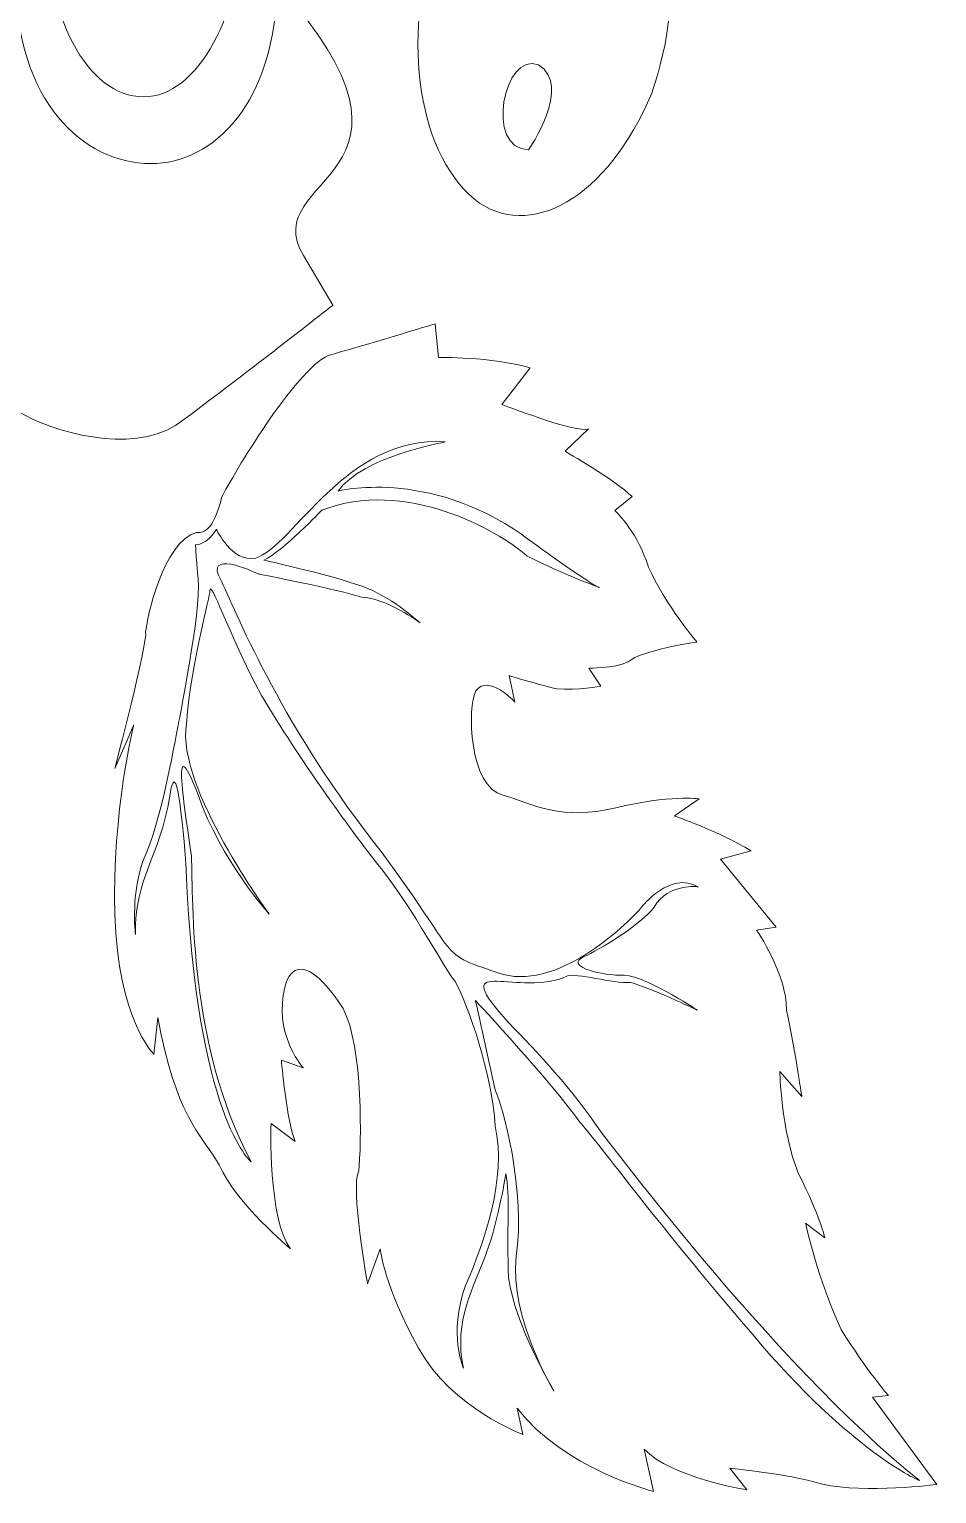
# Model space of a CAD drawing. Header units: millimetres. Extents: x 337 to 2510, y -469 to 429.
# Drawn here: x 385.41 to 392.63, y 191.2 to 202.85 of the extents above; entities that cross this region are included whole.
import ezdxf

# ---------------------------------------------------------------- set-up
doc = ezdxf.new("R2010")
doc.units = ezdxf.units.MM
doc.header["$MEASUREMENT"] = 0
doc.layers.add('Layer 1', color=7, linetype='Continuous')

msp = doc.modelspace()

# ---------------------------------------------------------------- linework, layer by layer
at = {"layer": 'Layer 1', "color": 250, "lineweight": 9}
for points, knots in [([(385.316, 199.8085), (385.591, 199.6395), (386.218, 199.4705), (386.571, 199.6955), (386.571, 199.6955), (386.571, 199.6955), (386.571, 199.6955), (386.571, 199.6955), (386.571, 199.6955), (386.963, 199.9775), (387.825, 200.6535), (387.825, 200.6535), (387.825, 200.6535), (387.825, 200.6535), (387.825, 200.6535), (387.825, 200.6535), (387.825, 200.6535), (387.825, 200.6535), (387.59, 201.0475), (387.59, 201.0475), (387.59, 201.0475), (387.59, 201.0475), (387.59, 201.0475), (387.59, 201.0475), (387.59, 201.0475), (387.205, 201.6935), (388.79, 201.6495), (387.38, 203.2075), (387.38, 203.2075), (387.38, 203.2075), (387.38, 203.2075), (387.38, 203.2075), (387.38, 203.2075), (387.369, 202.2675), (386.878, 201.7795), (386.375, 201.7795), (386.375, 201.7795), (386.375, 201.7795), (386.375, 201.7795), (386.375, 201.7795), (386.375, 201.7795), (385.83, 201.7795), (385.304, 202.2895), (385.299, 203.2385), (385.299, 203.2385), (385.299, 203.2385), (385.299, 203.2385), (385.299, 203.2385), (385.299, 203.2385), (385.223, 203.0365), (385.257, 203.1205), (385.117, 203.0365), (385.117, 203.0365), (385.117, 203.0365), (385.117, 203.0365), (385.117, 203.0365), (385.117, 203.0365), (384.613, 202.7335), (384.019, 203.1485), (383.744, 204.0494), (383.744, 204.0494), (383.744, 204.0494), (383.744, 204.0494), (383.744, 204.0494), (383.744, 204.0494), (383.701, 204.1654), (383.667, 204.2834), (383.642, 204.4024), (383.642, 204.4024), (383.642, 204.4024), (383.642, 204.4024), (383.642, 204.4024), (383.642, 204.4024), (383.571, 204.2824), (383.486, 204.1834), (383.386, 204.1114), (383.386, 204.1114), (383.386, 204.1114), (383.386, 204.1114), (383.386, 204.1114), (383.386, 204.1114), (382.915, 203.8304), (382.2881, 204.2244), (382.0141, 205.0694), (382.0141, 205.0694), (382.0141, 205.0694), (382.0141, 205.0694), (382.0141, 205.0694), (382.0141, 205.0694), (381.8631, 205.5324), (381.8431, 206.0294), (381.9321, 206.4404), (381.9321, 206.4404), (381.9321, 206.4404), (381.9321, 206.4404), (381.9321, 206.4404), (381.9321, 206.4404), (381.7171, 206.8754), (381.7481, 207.4124), (381.7481, 207.4124), (381.7481, 207.4124), (381.7481, 207.4124), (381.7481, 207.4124), (381.7481, 207.4124), (381.7481, 207.4124), (381.7481, 207.4124), (381.5911, 207.0174), (381.5911, 207.0174), (381.5911, 207.0174), (381.5911, 207.0174), (381.5911, 207.0174), (381.5911, 207.0174), (381.5911, 207.0174), (381.5911, 207.0174), (381.1991, 207.8064), (381.1601, 208.1444), (381.1601, 208.1444), (381.1601, 208.1444), (381.1601, 208.1444), (381.1601, 208.1444), (381.1601, 208.1444), (381.1601, 208.1444), (381.0821, 207.5814), (381.0821, 207.5814), (381.0821, 207.5814), (381.0821, 207.5814), (381.0821, 207.5814), (381.0821, 207.5814), (381.0821, 207.5814), (381.0821, 207.5814), (380.4151, 208.7074), (380.4541, 209.2704), (380.4541, 209.2704), (380.4541, 209.2704), (380.4541, 209.2704), (380.4541, 209.2704), (380.4541, 209.2704), (380.4541, 209.2704), (380.2191, 208.0874), (380.2971, 207.4684), (380.2971, 207.4684), (380.2971, 207.4684), (380.2971, 207.4684), (380.2971, 207.4684), (380.2971, 207.4684), (380.3761, 206.8484), (380.2191, 206.3414), (380.7291, 205.1024), (380.7291, 205.1024), (380.7291, 205.1024), (380.7291, 205.1024), (380.7291, 205.1024), (380.7291, 205.1024), (380.7291, 205.1024), (380.4151, 205.4404), (380.4151, 205.4404), (380.4151, 205.4404), (380.4151, 205.4404), (380.4151, 205.4404), (380.4151, 205.4404), (380.4151, 205.4404), (380.4151, 205.4404), (380.3371, 204.5954), (381.0031, 203.3565), (381.0031, 203.3565), (381.0031, 203.3565), (381.0031, 203.3565), (381.0031, 203.3565), (381.0031, 203.3565), (381.6701, 202.1735), (382.3761, 201.4415), (382.3761, 201.4415), (382.3761, 201.4415), (382.3761, 201.4415), (382.3761, 201.4415), (382.3761, 201.4415), (382.3761, 201.4415), (382.776, 200.6145), (383.395, 200.7115), (383.473, 200.3715), (383.473, 200.3715), (383.473, 200.3715), (383.473, 200.3715), (383.473, 200.3715), (383.473, 200.3715), (383.552, 200.2595), (384.65, 199.5265), (385.042, 199.8645), (385.042, 199.8645), (385.042, 199.8645), (385.042, 199.8645), (385.042, 199.8645), (385.042, 199.8645), (385.316, 200.1465), (385.316, 199.8085), (385.316, 199.8085)], [0, 0, 0, 0, 0.02, 0.02, 0.02, 0.02, 0.04, 0.04, 0.04, 0.04, 0.06, 0.06, 0.06, 0.06, 0.08, 0.08, 0.08, 0.08, 0.1, 0.1, 0.1, 0.1, 0.12, 0.12, 0.12, 0.12, 0.14, 0.14, 0.14, 0.14, 0.16, 0.16, 0.16, 0.16, 0.18, 0.18, 0.18, 0.18, 0.2, 0.2, 0.2, 0.2, 0.22, 0.22, 0.22, 0.22, 0.24, 0.24, 0.24, 0.24, 0.26, 0.26, 0.26, 0.26, 0.28, 0.28, 0.28, 0.28, 0.3, 0.3, 0.3, 0.3, 0.32, 0.32, 0.32, 0.32, 0.34, 0.34, 0.34, 0.34, 0.36, 0.36, 0.36, 0.36, 0.38, 0.38, 0.38, 0.38, 0.4, 0.4, 0.4, 0.4, 0.42, 0.42, 0.42, 0.42, 0.44, 0.44, 0.44, 0.44, 0.46, 0.46, 0.46, 0.46, 0.48, 0.48, 0.48, 0.48, 0.5, 0.5, 0.5, 0.5, 0.52, 0.52, 0.52, 0.52, 0.54, 0.54, 0.54, 0.54, 0.56, 0.56, 0.56, 0.56, 0.58, 0.58, 0.58, 0.58, 0.6, 0.6, 0.6, 0.6, 0.62, 0.62, 0.62, 0.62, 0.64, 0.64, 0.64, 0.64, 0.66, 0.66, 0.66, 0.66, 0.68, 0.68, 0.68, 0.68, 0.7, 0.7, 0.7, 0.7, 0.72, 0.72, 0.72, 0.72, 0.74, 0.74, 0.74, 0.74, 0.76, 0.76, 0.76, 0.76, 0.78, 0.78, 0.78, 0.78, 0.8, 0.8, 0.8, 0.8, 0.82, 0.82, 0.82, 0.82, 0.84, 0.84, 0.84, 0.84, 0.86, 0.86, 0.86, 0.86, 0.88, 0.88, 0.88, 0.88, 0.9, 0.9, 0.9, 0.9, 0.92, 0.92, 0.92, 0.92, 0.94, 0.94, 0.94, 0.94, 0.96, 0.96, 0.96, 0.96, 1, 1, 1, 1]), ([(386.32, 205.1894), (386.747, 205.1894), (387.109, 204.5754), (387.109, 203.7734), (387.109, 203.7734), (387.109, 203.7734), (387.109, 203.7734), (387.109, 203.7734), (387.109, 203.7734), (387.109, 202.9715), (386.747, 202.3105), (386.32, 202.3105), (386.32, 202.3105), (386.32, 202.3105), (386.32, 202.3105), (386.32, 202.3105), (386.32, 202.3105), (385.861, 202.3105), (385.532, 202.9715), (385.532, 203.7734), (385.532, 203.7734), (385.532, 203.7734), (385.532, 203.7734), (385.532, 203.7734), (385.532, 203.7734), (385.532, 204.5754), (385.893, 205.1894), (386.32, 205.1894)], [0, 0, 0, 0, 0.125, 0.125, 0.125, 0.125, 0.25, 0.25, 0.25, 0.25, 0.375, 0.375, 0.375, 0.375, 0.5, 0.5, 0.5, 0.5, 0.625, 0.625, 0.625, 0.625, 0.75, 0.75, 0.75, 0.75, 1, 1, 1, 1]), ([(390.088, 204.4814), (390.558, 204.0864), (390.637, 203.1295), (390.362, 202.3415), (390.362, 202.3415), (390.362, 202.3415), (390.362, 202.3415), (390.362, 202.3415), (390.362, 202.3415), (390.009, 201.4955), (389.382, 201.1585), (388.951, 201.4955), (388.951, 201.4955), (388.951, 201.4955), (388.951, 201.4955), (388.951, 201.4955), (388.951, 201.4955), (388.48, 201.8905), (388.363, 202.8475), (388.676, 203.6925), (388.676, 203.6925), (388.676, 203.6925), (388.676, 203.6925), (388.676, 203.6925), (388.676, 203.6925), (389.029, 204.4814), (389.657, 204.8194), (390.088, 204.4814)], [0, 0, 0, 0, 0.125, 0.125, 0.125, 0.125, 0.25, 0.25, 0.25, 0.25, 0.375, 0.375, 0.375, 0.375, 0.5, 0.5, 0.5, 0.5, 0.625, 0.625, 0.625, 0.625, 0.75, 0.75, 0.75, 0.75, 1, 1, 1, 1]), ([(389.382, 201.8905), (389.029, 201.8905), (389.186, 202.6785), (389.46, 202.5665), (389.46, 202.5665), (389.46, 202.5665), (389.46, 202.5665), (389.46, 202.5665), (389.46, 202.5665), (389.735, 202.3975), (389.382, 201.8905), (389.382, 201.8905)], [0, 0, 0, 0, 0.25, 0.25, 0.25, 0.25, 0.5, 0.5, 0.5, 0.5, 1, 1, 1, 1]), ([(386.938, 199.1215), (387.027, 199.3015), (387.523, 200.1325), (387.787, 200.2535), (387.787, 200.2535), (387.787, 200.2535), (387.787, 200.2535), (387.787, 200.2535), (387.787, 200.2535), (388.031, 200.3195), (388.637, 200.5045), (388.637, 200.5045), (388.637, 200.5045), (388.637, 200.5045), (388.637, 200.5045), (388.637, 200.5045), (388.637, 200.5045), (388.637, 200.5045), (388.664, 200.2375), (388.664, 200.2375), (388.664, 200.2375), (388.664, 200.2375), (388.664, 200.2375), (388.664, 200.2375), (388.664, 200.2375), (388.664, 200.2375), (389.084, 200.2435), (389.395, 200.1535), (389.395, 200.1535), (389.395, 200.1535), (389.395, 200.1535), (389.395, 200.1535), (389.395, 200.1535), (389.395, 200.1535), (389.168, 199.8635), (389.168, 199.8635), (389.168, 199.8635), (389.168, 199.8635), (389.168, 199.8635), (389.168, 199.8635), (389.168, 199.8635), (389.168, 199.8635), (389.771, 199.6285), (389.858, 199.6695), (389.858, 199.6695), (389.858, 199.6695), (389.858, 199.6695), (389.858, 199.6695), (389.858, 199.6695), (389.858, 199.6695), (389.672, 199.4905), (389.672, 199.4905), (389.672, 199.4905), (389.672, 199.4905), (389.672, 199.4905), (389.672, 199.4905), (389.672, 199.4905), (389.672, 199.4905), (390.079, 199.2585), (390.205, 199.1305), (390.205, 199.1305), (390.205, 199.1305), (390.205, 199.1305), (390.205, 199.1305), (390.205, 199.1305), (390.205, 199.1305), (390.067, 199.0205), (390.067, 199.0205), (390.067, 199.0205), (390.067, 199.0205), (390.067, 199.0205), (390.067, 199.0205), (390.067, 199.0205), (390.067, 199.0205), (390.232, 198.8635), (390.317, 198.6235), (390.317, 198.6235), (390.317, 198.6235), (390.317, 198.6235), (390.317, 198.6235), (390.317, 198.6235), (390.412, 198.3415), (390.721, 197.9725), (390.721, 197.9725), (390.721, 197.9725), (390.721, 197.9725), (390.721, 197.9725), (390.721, 197.9725), (390.721, 197.9725), (390.721, 197.9725), (390.281, 197.9095), (390.173, 197.8145), (390.173, 197.8145), (390.173, 197.8145), (390.173, 197.8145), (390.173, 197.8145), (390.173, 197.8145), (390.056, 197.7605), (389.861, 197.7645), (389.861, 197.7645), (389.861, 197.7645), (389.861, 197.7645), (389.861, 197.7645), (389.861, 197.7645), (389.861, 197.7645), (389.861, 197.7645), (389.957, 197.6225), (389.957, 197.6225), (389.957, 197.6225), (389.957, 197.6225), (389.957, 197.6225), (389.957, 197.6225), (389.957, 197.6225), (389.957, 197.6225), (389.771, 197.5835), (389.606, 197.6005), (389.606, 197.6005), (389.606, 197.6005), (389.606, 197.6005), (389.606, 197.6005), (389.606, 197.6005), (389.47, 197.6315), (389.226, 197.7055), (389.226, 197.7055), (389.226, 197.7055), (389.226, 197.7055), (389.226, 197.7055), (389.226, 197.7055), (389.226, 197.7055), (389.226, 197.7055), (389.273, 197.4945), (389.273, 197.4945), (389.273, 197.4945), (389.273, 197.4945), (389.273, 197.4945), (389.273, 197.4945), (389.273, 197.4945), (389.273, 197.4945), (389.061, 197.7225), (388.962, 197.5845), (388.962, 197.5845), (388.962, 197.5845), (388.962, 197.5845), (388.962, 197.5845), (388.962, 197.5845), (388.893, 197.4605), (388.906, 196.8155), (389.179, 196.7545), (389.179, 196.7545), (389.179, 196.7545), (389.179, 196.7545), (389.179, 196.7545), (389.179, 196.7545), (389.422, 196.6795), (389.645, 196.5495), (390.075, 196.6535), (390.075, 196.6535), (390.075, 196.6535), (390.075, 196.6535), (390.075, 196.6535), (390.075, 196.6535), (390.505, 196.7575), (390.739, 196.7245), (390.739, 196.7245), (390.739, 196.7245), (390.739, 196.7245), (390.739, 196.7245), (390.739, 196.7245), (390.739, 196.7245), (390.739, 196.7245), (390.542, 196.5885), (390.542, 196.5885), (390.542, 196.5885), (390.542, 196.5885), (390.542, 196.5885), (390.542, 196.5885), (390.542, 196.5885), (390.542, 196.5885), (390.892, 196.4695), (391.154, 196.3105), (391.154, 196.3105), (391.154, 196.3105), (391.154, 196.3105), (391.154, 196.3105), (391.154, 196.3105), (391.154, 196.3105), (390.91, 196.2455), (390.91, 196.2455), (390.91, 196.2455), (390.91, 196.2455), (390.91, 196.2455), (390.91, 196.2455), (390.91, 196.2455), (390.91, 196.2455), (391.353, 195.7045), (391.353, 195.7045), (391.353, 195.7045), (391.353, 195.7045), (391.353, 195.7045), (391.353, 195.7045), (391.353, 195.7045), (391.353, 195.7045), (391.197, 195.6795), (391.197, 195.6795), (391.197, 195.6795), (391.197, 195.6795), (391.197, 195.6795), (391.197, 195.6795), (391.197, 195.6795), (391.197, 195.6795), (391.438, 195.3255), (391.435, 195.0445), (391.435, 195.0445), (391.435, 195.0445), (391.435, 195.0445), (391.435, 195.0445), (391.435, 195.0445), (391.491, 194.7915), (391.556, 194.3565), (391.556, 194.3565), (391.556, 194.3565), (391.556, 194.3565), (391.556, 194.3565), (391.556, 194.3565), (391.556, 194.3565), (391.556, 194.3565), (391.382, 194.5555), (391.382, 194.5555), (391.382, 194.5555), (391.382, 194.5555), (391.382, 194.5555), (391.382, 194.5555), (391.382, 194.5555), (391.382, 194.5555), (391.387, 194.0935), (391.53, 193.7405), (391.53, 193.7405), (391.53, 193.7405), (391.53, 193.7405), (391.53, 193.7405), (391.53, 193.7405), (391.703, 193.4016), (391.74, 193.2326), (391.74, 193.2326), (391.74, 193.2326), (391.74, 193.2326), (391.74, 193.2326), (391.74, 193.2326), (391.74, 193.2326), (391.74, 193.2326), (391.586, 193.3476), (391.586, 193.3476), (391.586, 193.3476), (391.586, 193.3476), (391.586, 193.3476), (391.586, 193.3476), (391.586, 193.3476), (391.586, 193.3476), (391.688, 192.8836), (391.87, 192.5016), (391.87, 192.5016), (391.87, 192.5016), (391.87, 192.5016), (391.87, 192.5016), (391.87, 192.5016), (392.072, 192.1756), (392.246, 191.9766), (392.246, 191.9766), (392.246, 191.9766), (392.246, 191.9766), (392.246, 191.9766), (392.246, 191.9766), (392.246, 191.9766), (392.246, 191.9766), (392.119, 191.9646), (392.119, 191.9646), (392.119, 191.9646), (392.119, 191.9646), (392.119, 191.9646), (392.119, 191.9646), (392.119, 191.9646), (392.119, 191.9646), (392.63, 191.2686), (392.63, 191.2686), (392.63, 191.2686), (392.63, 191.2686), (392.63, 191.2686), (392.63, 191.2686), (392.63, 191.2686), (392.63, 191.2686), (392.063, 191.1956), (391.722, 191.2716), (391.722, 191.2716), (391.722, 191.2716), (391.722, 191.2716), (391.722, 191.2716), (391.722, 191.2716), (391.412, 191.3616), (390.983, 191.3976), (390.983, 191.3976), (390.983, 191.3976), (390.983, 191.3976), (390.983, 191.3976), (390.983, 191.3976), (390.983, 191.3976), (390.983, 191.3976), (391.118, 191.2266), (391.118, 191.2266), (391.118, 191.2266), (391.118, 191.2266), (391.118, 191.2266), (391.118, 191.2266), (391.118, 191.2266), (391.118, 191.2266), (390.514, 191.3226), (390.302, 191.5506), (390.302, 191.5506), (390.302, 191.5506), (390.302, 191.5506), (390.302, 191.5506), (390.302, 191.5506), (390.302, 191.5506), (390.376, 191.2136), (390.376, 191.2136), (390.376, 191.2136), (390.376, 191.2136), (390.376, 191.2136), (390.376, 191.2136), (390.376, 191.2136), (390.376, 191.2136), (389.657, 191.3946), (389.29, 191.8776), (389.29, 191.8776), (389.29, 191.8776), (389.29, 191.8776), (389.29, 191.8776), (389.29, 191.8776), (389.29, 191.8776), (389.337, 191.6666), (389.337, 191.6666), (389.337, 191.6666), (389.337, 191.6666), (389.337, 191.6666), (389.337, 191.6666), (389.337, 191.6666), (389.337, 191.6666), (388.773, 191.8736), (388.505, 192.3546), (388.505, 192.3546), (388.505, 192.3546), (388.505, 192.3546), (388.505, 192.3546), (388.505, 192.3546), (388.236, 192.8366), (388.2, 193.1446), (388.2, 193.1446), (388.2, 193.1446), (388.2, 193.1446), (388.2, 193.1446), (388.2, 193.1446), (388.2, 193.1446), (388.2, 193.1446), (388.1, 192.8666), (388.1, 192.8666), (388.1, 192.8666), (388.1, 192.8666), (388.1, 192.8666), (388.1, 192.8666), (388.1, 192.8666), (388.1, 192.8666), (387.961, 193.6396), (388.03, 193.7645), (388.03, 193.7645), (388.03, 193.7645), (388.03, 193.7645), (388.03, 193.7645), (388.03, 193.7645), (388.051, 193.9595), (388.068, 194.7585), (387.905, 195.0555), (387.905, 195.0555), (387.905, 195.0555), (387.905, 195.0555), (387.905, 195.0555), (387.905, 195.0555), (387.703, 195.3815), (387.48, 195.5115), (387.429, 195.1625), (387.429, 195.1625), (387.429, 195.1625), (387.429, 195.1625), (387.429, 195.1625), (387.429, 195.1625), (387.377, 194.8125), (387.589, 194.5845), (387.589, 194.5845), (387.589, 194.5845), (387.589, 194.5845), (387.589, 194.5845), (387.589, 194.5845), (387.589, 194.5845), (387.589, 194.5845), (387.414, 194.6445), (387.414, 194.6445), (387.414, 194.6445), (387.414, 194.6445), (387.414, 194.6445), (387.414, 194.6445), (387.414, 194.6445), (387.414, 194.6445), (387.458, 194.1535), (387.525, 193.9975), (387.525, 193.9975), (387.525, 193.9975), (387.525, 193.9975), (387.525, 193.9975), (387.525, 193.9975), (387.525, 193.9975), (387.332, 194.1415), (387.332, 194.1415), (387.332, 194.1415), (387.332, 194.1415), (387.332, 194.1415), (387.332, 194.1415), (387.332, 194.1415), (387.332, 194.1415), (387.305, 193.3856), (387.488, 193.1436), (387.488, 193.1436), (387.488, 193.1436), (387.488, 193.1436), (387.488, 193.1436), (387.488, 193.1436), (387.488, 193.1436), (387.053, 193.5026), (386.919, 193.8135), (386.919, 193.8135), (386.919, 193.8135), (386.919, 193.8135), (386.919, 193.8135), (386.919, 193.8135), (386.765, 194.0685), (386.572, 194.2115), (386.432, 194.9845), (386.432, 194.9845), (386.432, 194.9845), (386.432, 194.9845), (386.432, 194.9845), (386.432, 194.9845), (386.432, 194.9845), (386.4, 194.6915), (386.4, 194.6915), (386.4, 194.6915), (386.4, 194.6915), (386.4, 194.6915), (386.4, 194.6915), (386.4, 194.6915), (386.4, 194.6915), (386.111, 194.9765), (386.089, 195.8035), (386.089, 195.8035), (386.089, 195.8035), (386.089, 195.8035), (386.089, 195.8035), (386.089, 195.8035), (386.067, 196.6305), (386.239, 197.3135), (386.239, 197.3135), (386.239, 197.3135), (386.239, 197.3135), (386.239, 197.3135), (386.239, 197.3135), (386.239, 197.3135), (386.239, 197.3135), (386.089, 196.9665), (386.089, 196.9665), (386.089, 196.9665), (386.089, 196.9665), (386.089, 196.9665), (386.089, 196.9665), (386.089, 196.9665), (386.089, 196.9665), (386.352, 197.9695), (386.334, 198.0545), (386.334, 198.0545), (386.334, 198.0545), (386.334, 198.0545), (386.334, 198.0545), (386.334, 198.0545), (386.344, 198.1525), (386.467, 198.7655), (386.74, 198.8455), (386.74, 198.8455), (386.74, 198.8455), (386.74, 198.8455), (386.74, 198.8455), (386.74, 198.8455), (386.877, 198.8145), (386.938, 199.1215), (386.938, 199.1215)], [0, 0, 0, 0, 0.0079365, 0.0079365, 0.0079365, 0.0079365, 0.015873, 0.015873, 0.015873, 0.015873, 0.0238095, 0.0238095, 0.0238095, 0.0238095, 0.031746, 0.031746, 0.031746, 0.031746, 0.0396825, 0.0396825, 0.0396825, 0.0396825, 0.047619, 0.047619, 0.047619, 0.047619, 0.0555556, 0.0555556, 0.0555556, 0.0555556, 0.0634921, 0.0634921, 0.0634921, 0.0634921, 0.0714286, 0.0714286, 0.0714286, 0.0714286, 0.0793651, 0.0793651, 0.0793651, 0.0793651, 0.0873016, 0.0873016, 0.0873016, 0.0873016, 0.0952381, 0.0952381, 0.0952381, 0.0952381, 0.1031746, 0.1031746, 0.1031746, 0.1031746, 0.1111111, 0.1111111, 0.1111111, 0.1111111, 0.1190476, 0.1190476, 0.1190476, 0.1190476, 0.1269841, 0.1269841, 0.1269841, 0.1269841, 0.1349206, 0.1349206, 0.1349206, 0.1349206, 0.1428571, 0.1428571, 0.1428571, 0.1428571, 0.1507937, 0.1507937, 0.1507937, 0.1507937, 0.1587302, 0.1587302, 0.1587302, 0.1587302, 0.1666667, 0.1666667, 0.1666667, 0.1666667, 0.1746032, 0.1746032, 0.1746032, 0.1746032, 0.1825397, 0.1825397, 0.1825397, 0.1825397, 0.1904762, 0.1904762, 0.1904762, 0.1904762, 0.1984127, 0.1984127, 0.1984127, 0.1984127, 0.2063492, 0.2063492, 0.2063492, 0.2063492, 0.2142857, 0.2142857, 0.2142857, 0.2142857, 0.2222222, 0.2222222, 0.2222222, 0.2222222, 0.2301587, 0.2301587, 0.2301587, 0.2301587, 0.2380952, 0.2380952, 0.2380952, 0.2380952, 0.2460317, 0.2460317, 0.2460317, 0.2460317, 0.2539683, 0.2539683, 0.2539683, 0.2539683, 0.2619048, 0.2619048, 0.2619048, 0.2619048, 0.2698413, 0.2698413, 0.2698413, 0.2698413, 0.2777778, 0.2777778, 0.2777778, 0.2777778, 0.2857143, 0.2857143, 0.2857143, 0.2857143, 0.2936508, 0.2936508, 0.2936508, 0.2936508, 0.3015873, 0.3015873, 0.3015873, 0.3015873, 0.3095238, 0.3095238, 0.3095238, 0.3095238, 0.3174603, 0.3174603, 0.3174603, 0.3174603, 0.3253968, 0.3253968, 0.3253968, 0.3253968, 0.3333333, 0.3333333, 0.3333333, 0.3333333, 0.3412698, 0.3412698, 0.3412698, 0.3412698, 0.3492063, 0.3492063, 0.3492063, 0.3492063, 0.3571429, 0.3571429, 0.3571429, 0.3571429, 0.3650794, 0.3650794, 0.3650794, 0.3650794, 0.3730159, 0.3730159, 0.3730159, 0.3730159, 0.3809524, 0.3809524, 0.3809524, 0.3809524, 0.3888889, 0.3888889, 0.3888889, 0.3888889, 0.3968254, 0.3968254, 0.3968254, 0.3968254, 0.4047619, 0.4047619, 0.4047619, 0.4047619, 0.4126984, 0.4126984, 0.4126984, 0.4126984, 0.4206349, 0.4206349, 0.4206349, 0.4206349, 0.4285714, 0.4285714, 0.4285714, 0.4285714, 0.4365079, 0.4365079, 0.4365079, 0.4365079, 0.4444444, 0.4444444, 0.4444444, 0.4444444, 0.452381, 0.452381, 0.452381, 0.452381, 0.4603175, 0.4603175, 0.4603175, 0.4603175, 0.468254, 0.468254, 0.468254, 0.468254, 0.4761905, 0.4761905, 0.4761905, 0.4761905, 0.484127, 0.484127, 0.484127, 0.484127, 0.4920635, 0.4920635, 0.4920635, 0.4920635, 0.5, 0.5, 0.5, 0.5, 0.5079365, 0.5079365, 0.5079365, 0.5079365, 0.515873, 0.515873, 0.515873, 0.515873, 0.5238095, 0.5238095, 0.5238095, 0.5238095, 0.531746, 0.531746, 0.531746, 0.531746, 0.5396825, 0.5396825, 0.5396825, 0.5396825, 0.547619, 0.547619, 0.547619, 0.547619, 0.5555556, 0.5555556, 0.5555556, 0.5555556, 0.5634921, 0.5634921, 0.5634921, 0.5634921, 0.5714286, 0.5714286, 0.5714286, 0.5714286, 0.5793651, 0.5793651, 0.5793651, 0.5793651, 0.5873016, 0.5873016, 0.5873016, 0.5873016, 0.5952381, 0.5952381, 0.5952381, 0.5952381, 0.6031746, 0.6031746, 0.6031746, 0.6031746, 0.6111111, 0.6111111, 0.6111111, 0.6111111, 0.6190476, 0.6190476, 0.6190476, 0.6190476, 0.6269841, 0.6269841, 0.6269841, 0.6269841, 0.6349206, 0.6349206, 0.6349206, 0.6349206, 0.6428571, 0.6428571, 0.6428571, 0.6428571, 0.6507937, 0.6507937, 0.6507937, 0.6507937, 0.6587302, 0.6587302, 0.6587302, 0.6587302, 0.6666667, 0.6666667, 0.6666667, 0.6666667, 0.6746032, 0.6746032, 0.6746032, 0.6746032, 0.6825397, 0.6825397, 0.6825397, 0.6825397, 0.6904762, 0.6904762, 0.6904762, 0.6904762, 0.6984127, 0.6984127, 0.6984127, 0.6984127, 0.7063492, 0.7063492, 0.7063492, 0.7063492, 0.7142857, 0.7142857, 0.7142857, 0.7142857, 0.7222222, 0.7222222, 0.7222222, 0.7222222, 0.7301587, 0.7301587, 0.7301587, 0.7301587, 0.7380952, 0.7380952, 0.7380952, 0.7380952, 0.7460317, 0.7460317, 0.7460317, 0.7460317, 0.7539683, 0.7539683, 0.7539683, 0.7539683, 0.7619048, 0.7619048, 0.7619048, 0.7619048, 0.7698413, 0.7698413, 0.7698413, 0.7698413, 0.7777778, 0.7777778, 0.7777778, 0.7777778, 0.7857143, 0.7857143, 0.7857143, 0.7857143, 0.7936508, 0.7936508, 0.7936508, 0.7936508, 0.8015873, 0.8015873, 0.8015873, 0.8015873, 0.8095238, 0.8095238, 0.8095238, 0.8095238, 0.8174603, 0.8174603, 0.8174603, 0.8174603, 0.8253968, 0.8253968, 0.8253968, 0.8253968, 0.8333333, 0.8333333, 0.8333333, 0.8333333, 0.8412698, 0.8412698, 0.8412698, 0.8412698, 0.8492063, 0.8492063, 0.8492063, 0.8492063, 0.8571429, 0.8571429, 0.8571429, 0.8571429, 0.8650794, 0.8650794, 0.8650794, 0.8650794, 0.8730159, 0.8730159, 0.8730159, 0.8730159, 0.8809524, 0.8809524, 0.8809524, 0.8809524, 0.8888889, 0.8888889, 0.8888889, 0.8888889, 0.8968254, 0.8968254, 0.8968254, 0.8968254, 0.9047619, 0.9047619, 0.9047619, 0.9047619, 0.9126984, 0.9126984, 0.9126984, 0.9126984, 0.9206349, 0.9206349, 0.9206349, 0.9206349, 0.9285714, 0.9285714, 0.9285714, 0.9285714, 0.9365079, 0.9365079, 0.9365079, 0.9365079, 0.9444444, 0.9444444, 0.9444444, 0.9444444, 0.952381, 0.952381, 0.952381, 0.952381, 0.9603175, 0.9603175, 0.9603175, 0.9603175, 0.968254, 0.968254, 0.968254, 0.968254, 0.9761905, 0.9761905, 0.9761905, 0.9761905, 0.984127, 0.984127, 0.984127, 0.984127, 1, 1, 1, 1]), ([(386.897, 198.8695), (386.897, 198.8695), (387.021, 198.6015), (387.207, 198.6405), (387.207, 198.6405), (387.207, 198.6405), (387.207, 198.6405), (387.207, 198.6405), (387.207, 198.6405), (387.51, 198.7325), (387.927, 199.6215), (388.717, 199.5645), (388.717, 199.5645), (388.717, 199.5645), (388.717, 199.5645), (388.717, 199.5645), (388.717, 199.5645), (388.717, 199.5645), (388.062, 199.4505), (387.865, 199.1735), (387.865, 199.1735), (387.865, 199.1735), (387.865, 199.1735), (387.865, 199.1735), (387.865, 199.1735), (387.865, 199.1735), (388.569, 199.3575), (389.334, 198.8245), (389.334, 198.8245), (389.334, 198.8245), (389.334, 198.8245), (389.334, 198.8245), (389.334, 198.8245), (389.334, 198.8245), (389.838, 198.4505), (389.945, 198.4065), (389.945, 198.4065), (389.945, 198.4065), (389.945, 198.4065), (389.945, 198.4065), (389.945, 198.4065), (389.945, 198.4065), (389.663, 198.5095), (389.371, 198.6555), (389.371, 198.6555), (389.371, 198.6555), (389.371, 198.6555), (389.371, 198.6555), (389.371, 198.6555), (389.13, 198.8705), (388.392, 199.2765), (387.737, 199.0225), (387.737, 199.0225), (387.737, 199.0225), (387.737, 199.0225), (387.737, 199.0225), (387.737, 199.0225), (387.737, 199.0225), (387.422, 198.6925), (387.275, 198.6245), (387.275, 198.6245), (387.275, 198.6245), (387.275, 198.6245), (387.275, 198.6245), (387.275, 198.6245), (387.275, 198.6245), (387.888, 198.4875), (388.101, 198.3995), (388.101, 198.3995), (388.101, 198.3995), (388.101, 198.3995), (388.101, 198.3995), (388.101, 198.3995), (388.315, 198.3115), (388.518, 198.1255), (388.518, 198.1255), (388.518, 198.1255), (388.518, 198.1255), (388.518, 198.1255), (388.518, 198.1255), (388.518, 198.1255), (388.518, 198.1255), (388.247, 198.3265), (388.052, 198.3295), (388.052, 198.3295), (388.052, 198.3295), (388.052, 198.3295), (388.052, 198.3295), (388.052, 198.3295), (387.877, 198.3895), (387.235, 198.5135), (387.235, 198.5135), (387.235, 198.5135), (387.235, 198.5135), (387.235, 198.5135), (387.235, 198.5135), (387.235, 198.5135), (387.235, 198.5135), (386.837, 198.7035), (386.913, 198.5055), (386.913, 198.5055), (386.913, 198.5055), (386.913, 198.5055), (386.913, 198.5055), (386.913, 198.5055), (387.028, 198.2795), (387.342, 197.4465), (388.074, 196.4805), (388.074, 196.4805), (388.074, 196.4805), (388.074, 196.4805), (388.074, 196.4805), (388.074, 196.4805), (388.893, 195.4145), (388.612, 195.5185), (389.137, 195.3405), (389.137, 195.3405), (389.137, 195.3405), (389.137, 195.3405), (389.137, 195.3405), (389.137, 195.3405), (389.593, 195.1775), (390.154, 195.7135), (390.282, 195.8645), (390.282, 195.8645), (390.282, 195.8645), (390.282, 195.8645), (390.282, 195.8645), (390.282, 195.8645), (390.282, 195.8645), (390.509, 196.1545), (390.732, 196.0245), (390.732, 196.0245), (390.732, 196.0245), (390.732, 196.0245), (390.732, 196.0245), (390.732, 196.0245), (390.732, 196.0245), (390.499, 196.0575), (390.38, 195.8635), (390.38, 195.8635), (390.38, 195.8635), (390.38, 195.8635), (390.38, 195.8635), (390.38, 195.8635), (390.281, 195.7255), (389.938, 195.5215), (389.82, 195.4675), (389.82, 195.4675), (389.82, 195.4675), (389.82, 195.4675), (389.82, 195.4675), (389.82, 195.4675), (389.674, 195.4005), (389.916, 195.3255), (390.111, 195.3215), (390.111, 195.3215), (390.111, 195.3215), (390.111, 195.3215), (390.111, 195.3215), (390.111, 195.3215), (390.268, 195.3475), (390.723, 195.0445), (390.723, 195.0445), (390.723, 195.0445), (390.723, 195.0445), (390.723, 195.0445), (390.723, 195.0445), (390.723, 195.0445), (390.723, 195.0445), (390.325, 195.2335), (390.189, 195.2645), (390.189, 195.2645), (390.189, 195.2645), (390.189, 195.2645), (390.189, 195.2645), (390.189, 195.2645), (390.062, 195.2525), (389.751, 195.3425), (389.692, 195.3155), (389.692, 195.3155), (389.692, 195.3155), (389.692, 195.3155), (389.692, 195.3155), (389.692, 195.3155), (389.31, 195.1405), (388.748, 195.4875), (389.182, 194.9895), (389.182, 194.9895), (389.182, 194.9895), (389.182, 194.9895), (389.182, 194.9895), (389.182, 194.9895), (389.395, 194.7615), (389.684, 194.4755), (389.925, 194.1205), (389.925, 194.1205), (389.925, 194.1205), (389.925, 194.1205), (389.925, 194.1205), (389.925, 194.1205), (389.925, 194.1205), (391.312, 192.2466), (392.493, 191.2996), (392.493, 191.2996), (392.493, 191.2996), (392.493, 191.2996), (392.493, 191.2996), (392.493, 191.2996), (392.493, 191.2996), (391.959, 191.5196), (391.168, 192.4586), (391.168, 192.4586), (391.168, 192.4586), (391.168, 192.4586), (391.168, 192.4586), (391.168, 192.4586), (390.338, 193.4266), (389.914, 194.0225), (389.789, 194.1515), (389.789, 194.1515), (389.789, 194.1515), (389.789, 194.1515), (389.789, 194.1515), (389.789, 194.1515), (389.596, 194.4355), (388.959, 195.1195), (388.959, 195.1195), (388.959, 195.1195), (388.959, 195.1195), (388.959, 195.1195), (388.959, 195.1195), (388.959, 195.1195), (388.959, 195.1195), (389.09, 194.5285), (389.118, 194.4025), (389.118, 194.4025), (389.118, 194.4025), (389.118, 194.4025), (389.118, 194.4025), (389.118, 194.4025), (389.176, 194.2885), (389.364, 193.5856), (389.282, 193.0826), (389.282, 193.0826), (389.282, 193.0826), (389.282, 193.0826), (389.282, 193.0826), (389.282, 193.0826), (389.229, 192.5936), (389.584, 192.0126), (389.584, 192.0126), (389.584, 192.0126), (389.584, 192.0126), (389.584, 192.0126), (389.584, 192.0126), (389.584, 192.0126), (389.584, 192.0126), (389.277, 192.5226), (389.222, 192.9156), (389.222, 192.9156), (389.222, 192.9156), (389.222, 192.9156), (389.222, 192.9156), (389.222, 192.9156), (389.206, 193.2806), (389.237, 193.5736), (389.2, 193.7425), (389.2, 193.7425), (389.2, 193.7425), (389.2, 193.7425), (389.2, 193.7425), (389.2, 193.7425), (389.2, 193.7425), (389.148, 193.3936), (389.048, 193.1146), (389.048, 193.1146), (389.048, 193.1146), (389.048, 193.1146), (389.048, 193.1146), (389.048, 193.1146), (388.948, 192.8366), (388.78, 192.5736), (388.864, 192.1936), (388.864, 192.1936), (388.864, 192.1936), (388.864, 192.1936), (388.864, 192.1936), (388.864, 192.1936), (388.864, 192.1936), (388.74, 192.4626), (388.88, 192.8516), (388.88, 192.8516), (388.88, 192.8516), (388.88, 192.8516), (388.88, 192.8516), (388.88, 192.8516), (389.029, 193.1996), (389.209, 193.7005), (389.116, 194.1225), (389.116, 194.1225), (389.116, 194.1225), (389.116, 194.1225), (389.116, 194.1225), (389.116, 194.1225), (389.09, 194.5285), (388.9, 195.0925), (388.795, 195.2765), (388.795, 195.2765), (388.795, 195.2765), (388.795, 195.2765), (388.795, 195.2765), (388.795, 195.2765), (388.708, 195.3765), (388.478, 195.8285), (388.208, 196.1705), (388.208, 196.1705), (388.208, 196.1705), (388.208, 196.1705), (388.208, 196.1705), (388.208, 196.1705), (387.938, 196.5115), (387.563, 197.0365), (387.255, 197.5465), (387.255, 197.5465), (387.255, 197.5465), (387.255, 197.5465), (387.255, 197.5465), (387.255, 197.5465), (386.977, 198.0705), (386.854, 198.4785), (386.844, 198.3805), (386.844, 198.3805), (386.844, 198.3805), (386.844, 198.3805), (386.844, 198.3805), (386.844, 198.3805), (386.853, 198.3385), (386.702, 197.8515), (386.658, 197.3195), (386.658, 197.3195), (386.658, 197.3195), (386.658, 197.3195), (386.658, 197.3195), (386.658, 197.3195), (386.576, 196.8175), (387.317, 195.8085), (387.317, 195.8085), (387.317, 195.8085), (387.317, 195.8085), (387.317, 195.8085), (387.317, 195.8085), (387.317, 195.8085), (387.317, 195.8085), (386.931, 196.2355), (386.751, 196.7575), (386.751, 196.7575), (386.751, 196.7575), (386.751, 196.7575), (386.751, 196.7575), (386.751, 196.7575), (386.522, 197.3505), (386.652, 196.6195), (386.698, 196.2685), (386.698, 196.2685), (386.698, 196.2685), (386.698, 196.2685), (386.698, 196.2685), (386.698, 196.2685), (386.714, 195.9035), (386.674, 194.7705), (387.173, 193.8365), (387.173, 193.8365), (387.173, 193.8365), (387.173, 193.8365), (387.173, 193.8365), (387.173, 193.8365), (387.173, 193.8365), (386.737, 194.1945), (386.657, 196.1575), (386.657, 196.1575), (386.657, 196.1575), (386.657, 196.1575), (386.657, 196.1575), (386.657, 196.1575), (386.657, 196.1575), (386.589, 197.1955), (386.526, 196.7475), (386.526, 196.7475), (386.526, 196.7475), (386.526, 196.7475), (386.526, 196.7475), (386.526, 196.7475), (386.444, 196.2455), (386.247, 196.1085), (386.253, 195.6465), (386.253, 195.6465), (386.253, 195.6465), (386.253, 195.6465), (386.253, 195.6465), (386.253, 195.6465), (386.253, 195.6465), (386.208, 195.9975), (386.337, 196.2895), (386.337, 196.2895), (386.337, 196.2895), (386.337, 196.2895), (386.337, 196.2895), (386.337, 196.2895), (386.486, 196.6365), (386.59, 197.3345), (386.61, 197.3905), (386.61, 197.3905), (386.61, 197.3905), (386.61, 197.3905), (386.61, 197.3905), (386.61, 197.3905), (386.621, 197.4885), (386.794, 198.3115), (386.747, 198.5225), (386.747, 198.5225), (386.747, 198.5225), (386.747, 198.5225), (386.747, 198.5225), (386.747, 198.5225), (386.73, 198.7465), (386.73, 198.7465), (386.73, 198.7465), (386.73, 198.7465), (386.73, 198.7465), (386.73, 198.7465), (386.73, 198.7465), (386.73, 198.7465), (386.73, 198.7465), (386.828, 198.7455), (386.897, 198.8695)], [0, 0, 0, 0, 0.0090909, 0.0090909, 0.0090909, 0.0090909, 0.0181818, 0.0181818, 0.0181818, 0.0181818, 0.0272727, 0.0272727, 0.0272727, 0.0272727, 0.0363636, 0.0363636, 0.0363636, 0.0363636, 0.0454545, 0.0454545, 0.0454545, 0.0454545, 0.0545455, 0.0545455, 0.0545455, 0.0545455, 0.0636364, 0.0636364, 0.0636364, 0.0636364, 0.0727273, 0.0727273, 0.0727273, 0.0727273, 0.0818182, 0.0818182, 0.0818182, 0.0818182, 0.0909091, 0.0909091, 0.0909091, 0.0909091, 0.1, 0.1, 0.1, 0.1, 0.1090909, 0.1090909, 0.1090909, 0.1090909, 0.1181818, 0.1181818, 0.1181818, 0.1181818, 0.1272727, 0.1272727, 0.1272727, 0.1272727, 0.1363636, 0.1363636, 0.1363636, 0.1363636, 0.1454545, 0.1454545, 0.1454545, 0.1454545, 0.1545455, 0.1545455, 0.1545455, 0.1545455, 0.1636364, 0.1636364, 0.1636364, 0.1636364, 0.1727273, 0.1727273, 0.1727273, 0.1727273, 0.1818182, 0.1818182, 0.1818182, 0.1818182, 0.1909091, 0.1909091, 0.1909091, 0.1909091, 0.2, 0.2, 0.2, 0.2, 0.2090909, 0.2090909, 0.2090909, 0.2090909, 0.2181818, 0.2181818, 0.2181818, 0.2181818, 0.2272727, 0.2272727, 0.2272727, 0.2272727, 0.2363636, 0.2363636, 0.2363636, 0.2363636, 0.2454545, 0.2454545, 0.2454545, 0.2454545, 0.2545455, 0.2545455, 0.2545455, 0.2545455, 0.2636364, 0.2636364, 0.2636364, 0.2636364, 0.2727273, 0.2727273, 0.2727273, 0.2727273, 0.2818182, 0.2818182, 0.2818182, 0.2818182, 0.2909091, 0.2909091, 0.2909091, 0.2909091, 0.3, 0.3, 0.3, 0.3, 0.3090909, 0.3090909, 0.3090909, 0.3090909, 0.3181818, 0.3181818, 0.3181818, 0.3181818, 0.3272727, 0.3272727, 0.3272727, 0.3272727, 0.3363636, 0.3363636, 0.3363636, 0.3363636, 0.3454545, 0.3454545, 0.3454545, 0.3454545, 0.3545455, 0.3545455, 0.3545455, 0.3545455, 0.3636364, 0.3636364, 0.3636364, 0.3636364, 0.3727273, 0.3727273, 0.3727273, 0.3727273, 0.3818182, 0.3818182, 0.3818182, 0.3818182, 0.3909091, 0.3909091, 0.3909091, 0.3909091, 0.4, 0.4, 0.4, 0.4, 0.4090909, 0.4090909, 0.4090909, 0.4090909, 0.4181818, 0.4181818, 0.4181818, 0.4181818, 0.4272727, 0.4272727, 0.4272727, 0.4272727, 0.4363636, 0.4363636, 0.4363636, 0.4363636, 0.4454545, 0.4454545, 0.4454545, 0.4454545, 0.4545455, 0.4545455, 0.4545455, 0.4545455, 0.4636364, 0.4636364, 0.4636364, 0.4636364, 0.4727273, 0.4727273, 0.4727273, 0.4727273, 0.4818182, 0.4818182, 0.4818182, 0.4818182, 0.4909091, 0.4909091, 0.4909091, 0.4909091, 0.5, 0.5, 0.5, 0.5, 0.5090909, 0.5090909, 0.5090909, 0.5090909, 0.5181818, 0.5181818, 0.5181818, 0.5181818, 0.5272727, 0.5272727, 0.5272727, 0.5272727, 0.5363636, 0.5363636, 0.5363636, 0.5363636, 0.5454545, 0.5454545, 0.5454545, 0.5454545, 0.5545455, 0.5545455, 0.5545455, 0.5545455, 0.5636364, 0.5636364, 0.5636364, 0.5636364, 0.5727273, 0.5727273, 0.5727273, 0.5727273, 0.5818182, 0.5818182, 0.5818182, 0.5818182, 0.5909091, 0.5909091, 0.5909091, 0.5909091, 0.6, 0.6, 0.6, 0.6, 0.6090909, 0.6090909, 0.6090909, 0.6090909, 0.6181818, 0.6181818, 0.6181818, 0.6181818, 0.6272727, 0.6272727, 0.6272727, 0.6272727, 0.6363636, 0.6363636, 0.6363636, 0.6363636, 0.6454545, 0.6454545, 0.6454545, 0.6454545, 0.6545455, 0.6545455, 0.6545455, 0.6545455, 0.6636364, 0.6636364, 0.6636364, 0.6636364, 0.6727273, 0.6727273, 0.6727273, 0.6727273, 0.6818182, 0.6818182, 0.6818182, 0.6818182, 0.6909091, 0.6909091, 0.6909091, 0.6909091, 0.7, 0.7, 0.7, 0.7, 0.7090909, 0.7090909, 0.7090909, 0.7090909, 0.7181818, 0.7181818, 0.7181818, 0.7181818, 0.7272727, 0.7272727, 0.7272727, 0.7272727, 0.7363636, 0.7363636, 0.7363636, 0.7363636, 0.7454545, 0.7454545, 0.7454545, 0.7454545, 0.7545455, 0.7545455, 0.7545455, 0.7545455, 0.7636364, 0.7636364, 0.7636364, 0.7636364, 0.7727273, 0.7727273, 0.7727273, 0.7727273, 0.7818182, 0.7818182, 0.7818182, 0.7818182, 0.7909091, 0.7909091, 0.7909091, 0.7909091, 0.8, 0.8, 0.8, 0.8, 0.8090909, 0.8090909, 0.8090909, 0.8090909, 0.8181818, 0.8181818, 0.8181818, 0.8181818, 0.8272727, 0.8272727, 0.8272727, 0.8272727, 0.8363636, 0.8363636, 0.8363636, 0.8363636, 0.8454545, 0.8454545, 0.8454545, 0.8454545, 0.8545455, 0.8545455, 0.8545455, 0.8545455, 0.8636364, 0.8636364, 0.8636364, 0.8636364, 0.8727273, 0.8727273, 0.8727273, 0.8727273, 0.8818182, 0.8818182, 0.8818182, 0.8818182, 0.8909091, 0.8909091, 0.8909091, 0.8909091, 0.9, 0.9, 0.9, 0.9, 0.9090909, 0.9090909, 0.9090909, 0.9090909, 0.9181818, 0.9181818, 0.9181818, 0.9181818, 0.9272727, 0.9272727, 0.9272727, 0.9272727, 0.9363636, 0.9363636, 0.9363636, 0.9363636, 0.9454545, 0.9454545, 0.9454545, 0.9454545, 0.9545455, 0.9545455, 0.9545455, 0.9545455, 0.9636364, 0.9636364, 0.9636364, 0.9636364, 0.9727273, 0.9727273, 0.9727273, 0.9727273, 0.9818182, 0.9818182, 0.9818182, 0.9818182, 1, 1, 1, 1])]:
    msp.add_open_spline(points, degree=3, knots=knots, dxfattribs=at)

doc.saveas('drawing.dxf')
